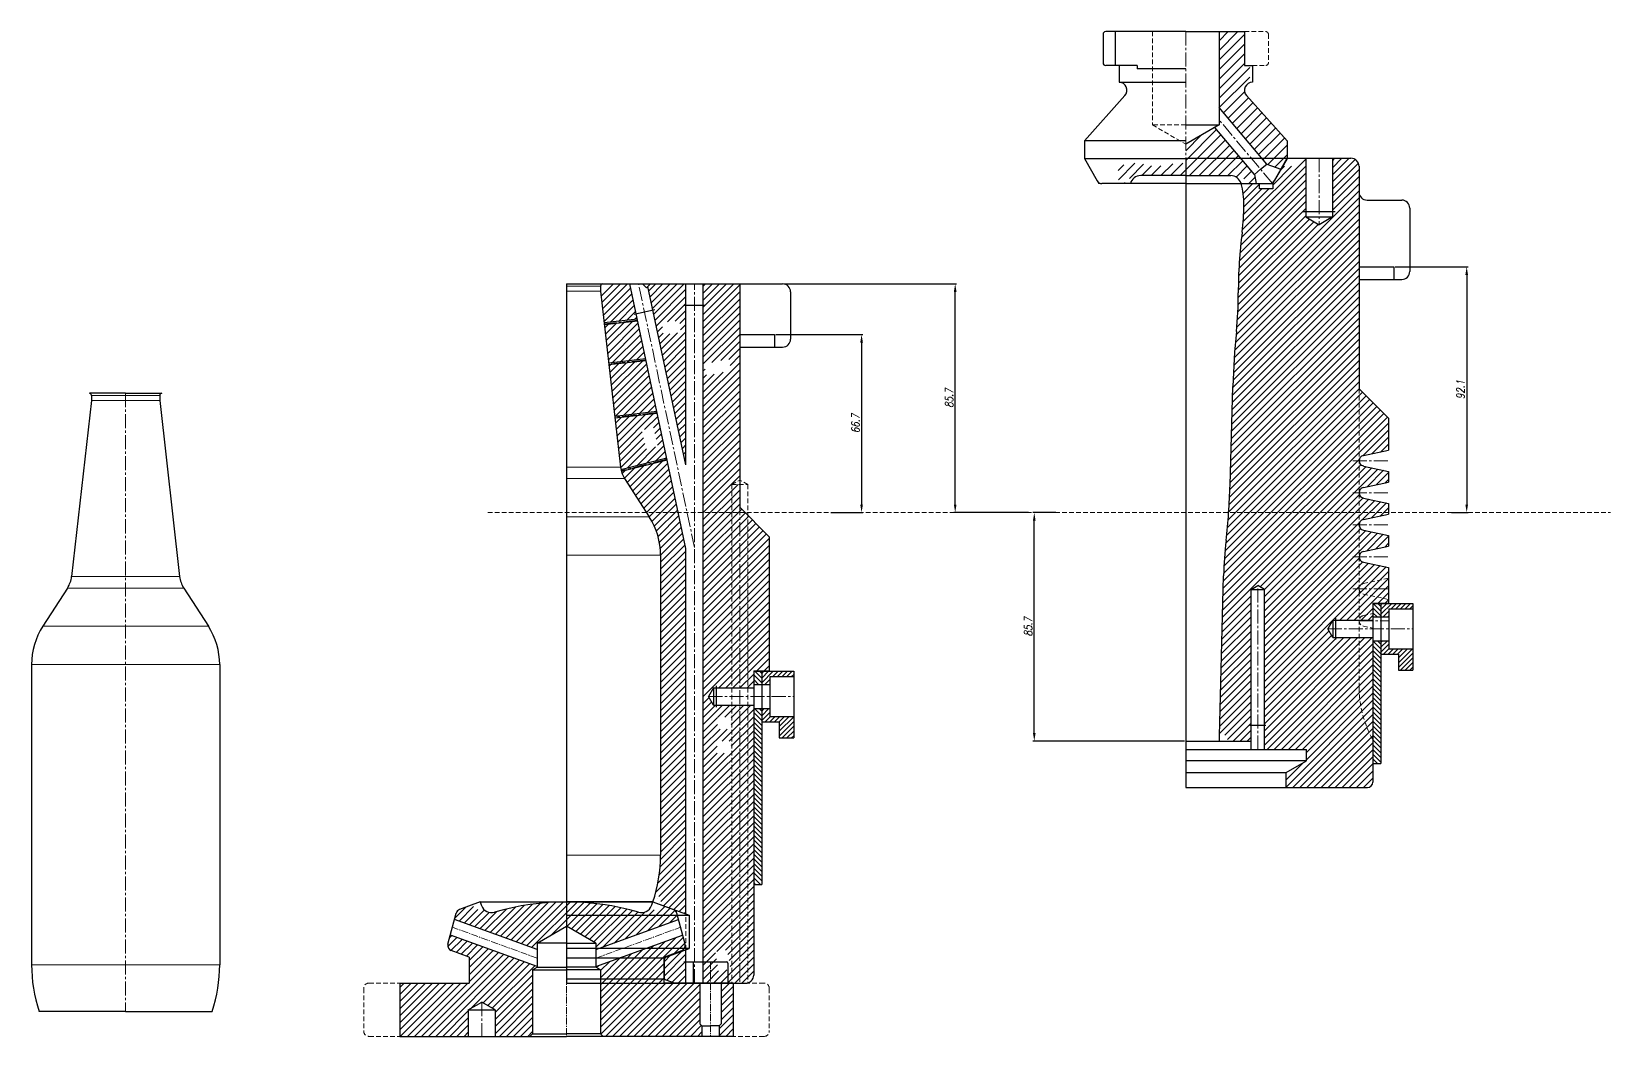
# Model space of a CAD drawing. Extents: x 11 to 1146, y -94 to 506.
# Drawn here: x 554 to 1146, y -3 to 373 of the extents above; entities that cross this region are included whole.
import ezdxf

# ---------------------------------------------------------------- set-up
doc = ezdxf.new("R2010")
doc.units = 0
doc.header["$LTSCALE"] = 7
doc.header["$MEASUREMENT"] = 0
doc.linetypes.add('CENTER2', pattern=[1.125, 0.75, -0.125, 0.125, -0.125])
doc.linetypes.add('HIDDEN', pattern=[0.375, 0.25, -0.125])
doc.layers.get('0').update_dxf_attribs({"linetype": 'CONTINUOUS', "lineweight": 15})
for name, color, linetype, lineweight in [('1', 1, 'CENTER2', 15), ('2', 2, 'HIDDEN', 15), ('3', 3, 'CONTINUOUS', 30), ('8', 252, 'CONTINUOUS', 15)]:
    doc.layers.add(name, color=color, linetype=linetype, lineweight=lineweight)
doc.styles.add('ITALICT', font='ITALICT.shx', dxfattribs={"width": 0.8, "height": 3})
doc.dimstyles.get("Standard").update_dxf_attribs({"dimtxt": 3, "dimasz": 3, "dimexe": 0.5, "dimexo": 0.5, "dimgap": 0.8, "dimtad": 1, "dimdsep": 46, "dimtxsty": 'ITALICT', "dimcen": 0.09, "dimazin": 2, "dimtfac": 1, "dimtmove": 0, "dimatfit": 3, "dimfxl": 1, "dimtolj": 1, "dimtzin": 0, "dimarcsym": 0})

# ---------------------------------------------------------------- blocks, each defined once
blk = doc.blocks.new('A$C01957221')
at = {"layer": '8'}
h = blk.add_hatch(dxfattribs=at)
h.set_pattern_fill('ANSI31', color=1, scale=15)
h.set_pattern_definition([(45, (-233.8075, -377.5503), (-1.325825, 1.325825), [])])
h.paths.add_polyline_path([(0, -9.05), (0, 0, 0.070788), (-27, -3.84, -0.28489), (-31.06, -2.71, -0.442801), (-35.17, -1.03), (-40.06, -2.81, 0.244698), (-41.31, -4.17), (-41.96, -6.59), (-11, -17.86), (-11, -15.4)])
h.paths.add_polyline_path([(41.96, -6.59), (41.31, -4.17, 0.244698), (40.06, -2.81), (35.17, -1.03, -0.442801), (31.06, -2.71, -0.28489), (27, -3.84, 0.070788), (0, 0), (0, -9.05), (11, -15.4), (11, -17.86)])
h.paths.add_polyline_path([(36.5, -20.65), (43.18, -18.22, 0.388879), (44.43, -15.82), (43.52, -12.41), (11, -24.24), (11, -24.39), (12.75, -25.4), (12.75, -49.4), (13.75, -50.4), (50, -50.4), (50, -45.65), (50, -30.4), (36.5, -30.4)])
h.paths.add_polyline_path([(-12.75, -25.4), (-11, -24.39), (-11, -24.24), (-43.52, -12.41), (-44.43, -15.82, 0.388879), (-43.18, -18.22), (-36.5, -20.65), (-36.5, -30.4), (-62.5, -30.4), (-62.5, -50.4), (-36.8, -50.4), (-36.8, -40.4), (-31.8, -37.51), (-26.8, -40.4), (-26.8, -50.4), (-13.75, -50.4), (-12.75, -49.4)])
h.paths.add_polyline_path([(62.5, -30.4), (58, -30.4), (58, -45.65), (58, -50.4), (62.5, -50.4)])
h.paths.add_polyline_path([(58, -45.65), (57.25, -46.4), (57.25, -50.4), (58, -50.4)])
h.paths.add_polyline_path([(50.75, -46.4), (50, -45.65), (50, -50.4), (50.75, -50.4)])
h.paths.add_polyline_path([(29.33, -35.82), (29.33, -29.98), (24.83, -29.98), (24.83, -35.82)], flags=24)
h.paths.add_polyline_path([(21.9, -40.88), (21.9, -34.92), (17.4, -34.92), (17.4, -40.88)], flags=24)
h.paths.add_polyline_path([(-36.68, -34.02), (-28.67, -34.02), (-28.67, -29.52), (-36.68, -29.52)], flags=24)
h.paths.add_polyline_path([(-19.01, -47.98), (-19.01, -42.82), (-23.51, -42.82), (-23.51, -47.98)], flags=24)
at = {"layer": '1', "color": 1, "ltscale": 0.5}
for p, q in [((0, 0), (0, -50.4)), ((-11, -21.05), (-42.74, -9.5)), ((11, -21.05), (42.74, -9.5)), ((54, -22.4), (54, -50.4))]:
    blk.add_line(p, q, dxfattribs=at)
at = {"layer": '1', "color": 1}
blk.add_line((-31.8, -37.51), (-31.8, -50.4), dxfattribs=at)
at = {"layer": '2', "color": 1}
for p, q in [((-41.31, -4.17), (-41.04, -3.16)), ((-40.06, -2.81), (-41.04, -3.16)), ((40.06, -2.81), (41.04, -3.16)), ((41.31, -4.17), (41.04, -3.16)), ((-76, -32.4), (-76, -48.4)), ((-74, -30.4), (-62.5, -30.4)), ((74, -30.4), (62.5, -30.4)), ((76, -32.4), (76, -48.4)), ((-74, -50.4), (-62.5, -50.4)), ((74, -50.4), (62.5, -50.4))]:
    blk.add_line(p, q, dxfattribs=at)
for centre, start, end in [((-74, -32.4), 90, 180), ((74, -32.4), 0, 90), ((-74, -48.4), 180, 270), ((74, -48.4), 270, 0)]:
    blk.add_arc(centre, 2, start, end, dxfattribs=at)
at = {"layer": '3', "color": 1}
for p, q in [((-32.35, 0), (0, 0)), ((32.35, 0), (0, 0)), ((-44.43, -15.82), (-41.31, -4.17)), ((-32.35, 0), (-40.06, -2.81)), ((32.35, 0), (40.06, -2.81)), ((44.43, -15.82), (41.31, -4.17)), ((-11, -17.86), (-41.96, -6.59)), ((-11, -15.4), (0, -9.05)), ((-11, -15.4), (0, -9.05)), ((11, -15.4), (0, -9.05)), ((11, -17.86), (41.96, -6.59)), ((-11, -24.24), (-43.52, -12.41)), ((0, -15.4), (-11, -15.4)), ((-11, -15.4), (-11, -24.39)), ((0, -15.4), (-11, -15.4)), ((0, -15.4), (11, -15.4)), ((11, -24.24), (43.52, -12.41)), ((11, -15.4), (11, -24.39)), ((-36.5, -20.65), (-43.18, -18.22)), ((-36.5, -20.65), (-36.5, -30.4)), ((36.5, -20.65), (43.18, -18.22)), ((36.5, -20.65), (36.5, -30.4)), ((48, -22.4), (60, -22.4)), ((-12.75, -25.4), (-11, -24.39)), ((-12.75, -25.4), (0, -25.4)), ((-11, -24.39), (0, -24.39)), ((11, -24.39), (0, -24.39)), ((12.75, -25.4), (0, -25.4)), ((12.75, -25.4), (11, -24.39)), ((-62.5, -30.4), (-36.5, -30.4)), ((62.5, -30.4), (36.5, -30.4)), ((62.5, -30.4), (62.5, -50.4)), ((-36.8, -40.4), (-31.8, -37.51)), ((-36.8, -40.4), (-26.8, -40.4)), ((-26.8, -40.4), (-31.8, -37.51)), ((50, -45.65), (50.75, -46.4)), ((50.75, -46.4), (54, -46.4)), ((50.75, -46.4), (50.75, -50.4)), ((57.25, -46.4), (54, -46.4)), ((58, -45.65), (57.25, -46.4)), ((57.25, -46.4), (57.25, -50.4)), ((-62.5, -50.4), (0, -50.4)), ((-12.75, -49.4), (-13.75, -50.4)), ((-12.75, -49.4), (0, -49.4)), ((12.75, -49.4), (0, -49.4)), ((62.5, -50.4), (0, -50.4)), ((12.75, -49.4), (13.75, -50.4))]:
    blk.add_line(p, q, dxfattribs=at)
at = {"layer": '3', "color": 1, "ltscale": 0.5}
for p, q in [((47.5, -22.9), (47.5, -30.4)), ((60.5, -22.9), (60.5, -30.4)), ((-12.75, -25.4), (-12.75, -49.4)), ((12.75, -25.4), (12.75, -49.4)), ((-62.5, -30.4), (-62.5, -50.4)), ((50, -30.4), (50, -45.65)), ((58, -30.4), (58, -45.65)), ((-36.8, -40.4), (-36.8, -50.4)), ((-26.8, -40.4), (-26.8, -50.4))]:
    blk.add_line(p, q, dxfattribs=at)
at = {"layer": '3', "color": 1}
for centre, radius, start, end in [((19.79, 17.5), 55, 198.553, 200.06813), ((-19.79, 17.5), 55, 339.93187, 341.447), ((-39.38, -4.69), 2, 110, 165), ((-28.11, 0), 4, 200.06813, 286.19633), ((0, -96.78), 96.78, 73.80367, 106.19633), ((28.11, 0), 4, 253.80367, 339.93187), ((39.38, -4.69), 2, 15, 70), ((-42.5, -16.34), 2, 165, 250), ((42.5, -16.34), 2, 290, 15), ((48, -22.9), 0.5, 90, 180)]:
    blk.add_arc(centre, radius, start, end, dxfattribs=at)
at = {"layer": '3', "color": 1, "ltscale": 0.5}
blk.add_arc((60, -22.9), 0.5, 0, 90, dxfattribs=at)
blk = doc.blocks.new('A$C0F7778BD')
at = {"layer": '8'}
h = blk.add_hatch(dxfattribs=at)
h.set_pattern_fill('ANSI31', scale=15)
h.set_pattern_definition([(45, (-79.7259, -47.7683), (-1.325825, 1.325825), [])])
edge = h.paths.add_edge_path()
edge.add_line((22.91, 231.7), (16.08, 231.7))
edge.add_arc((13.08, 231.47), 3, -94.30036, 4.47964, ccw=False)
edge.add_line((12.86, 228.47), (14.15, 217.05))
edge.add_line((14.15, 217.05), (26.5, 218.44))
edge.add_line((26.5, 218.44), (26.04, 220.57))
edge.add_line((26.04, 220.57), (25.31, 220.42))
edge.add_line((25.31, 220.42), (22.91, 231.7))
h.paths.add_polyline_path([(23.68, 231.7), (22.91, 231.7), (25.31, 220.42), (26.04, 220.57)], flags=17)
h.paths.add_polyline_path([(31.16, 231.36), (30.53, 230.73), (32.4, 221.93), (33.13, 222.08)])
h.paths.add_polyline_path([(44.75, 231.7), (44, 231.7), (44, 223.7), (44.75, 223.7)], flags=17)
h.paths.add_polyline_path([(52, 231.7), (51.25, 231.7), (51.25, 223.7), (52, 223.7)], flags=17)
h.paths.add_polyline_path([(44.75, 223.7), (44, 223.7), (44, 231.7), (31.5, 231.7), (31.16, 231.36), (33.13, 222.08), (32.4, 221.93), (44.75, 163.82)])
h.paths.add_polyline_path([(26.64, 217.75), (14.23, 216.35), (15.84, 202.05), (29.65, 203.61)])
h.paths.add_polyline_path([(29.8, 202.92), (15.92, 201.35), (18.1, 182.05), (33.85, 183.83)])
edge = h.paths.add_edge_path()
edge.add_line((34, 183.14), (18.18, 181.35))
edge.add_line((18.18, 181.35), (20.25, 163))
edge.add_arc((30.19, 164.12), 10, 186.44022, 192.00868)
edge.add_line((20.41, 162.04), (37.57, 166.33))
edge.add_line((37.57, 166.33), (34, 183.14))
h.paths.add_polyline_path([(64.95, 231.7), (52, 231.7), (52, 223.7), (51.25, 223.7), (51.25, -22.45), (52, -22.45), (52, -30.45), (62, -30.45), (62, 73), (56.15, 73), (56.15, 73.75), (55.15, 73.75), (53.27, 77), (55.15, 80.25), (56.15, 80.25), (56.15, 81), (62, 81), (62, 156.45), (64.95, 158.15)])
edge = h.paths.add_edge_path()
edge.add_line((37.72, 165.64), (20.58, 161.36))
edge.add_arc((30.19, 164.12), 10, 196.0202, 212.78952)
edge.add_line((21.78, 158.71), (31.03, 144.35))
edge.add_arc((8.75, 130), 26.5, 0, 32.78952, ccw=False)
edge.add_line((35.25, 130), (35.25, 17.5))
edge.add_arc((-19.9, 17.5), 55.15, -15.38271, 0, ccw=False)
edge.add_arc((32.4, 0), 3, -20.00002, 73.05882, ccw=False)
edge.add_line((35.22, -1.03), (41.13, -3.18))
edge.add_line((41.13, -3.18), (44.75, -4.5))
edge.add_line((44.75, -4.5), (44.75, 132.56))
edge.add_line((44.75, 132.56), (37.72, 165.64))
h.paths.add_polyline_path([(62, 73.75), (56.15, 73.75), (56.15, 73), (62, 73)], flags=17)
h.paths.add_polyline_path([(62, 81), (56.15, 81), (56.15, 80.25), (62, 80.25)], flags=17)
h.paths.add_polyline_path([(65, 81), (62, 81), (62, 80.25), (65, 80.25)])
h.paths.add_polyline_path([(68, 81), (65, 81), (65, 80.25), (68, 80.25)])
h.paths.add_polyline_path([(70.15, 81), (68, 81), (68, 80.25), (70.15, 80.25)])
h.paths.add_polyline_path([(70.15, 73.75), (68, 73.75), (68, 73), (70.15, 73)])
h.paths.add_polyline_path([(68, 73.75), (65, 73.75), (65, 73), (68, 73)])
h.paths.add_polyline_path([(65, 73.75), (62, 73.75), (62, 73), (65, 73)])
h.paths.add_polyline_path([(65, 147.95), (64.95, 148), (64.95, 156.45), (62, 156.45), (62, 81), (65, 81)])
h.paths.add_polyline_path([(68, 144.95), (65, 147.95), (65, 81), (68, 81)])
h.paths.add_polyline_path([(76, 136.95), (68, 144.95), (68, 81), (70.15, 81), (70.15, 86.6), (76, 86.6)])
h.paths.add_polyline_path([(65, 73), (62, 73), (62, -30.45), (65, -30.45)])
edge = h.paths.add_edge_path()
edge.add_line((68, 73), (65, 73))
edge.add_line((65, 73), (65, -30.45))
edge.add_line((65, -30.45), (67.15, -30.45))
edge.add_arc((67.15, -27.45), 3, 270, 286.45925)
edge.add_line((68, -30.33), (68, 73))
edge = h.paths.add_edge_path()
edge.add_line((70.15, 73), (68, 73))
edge.add_line((68, 73), (68, -30.33))
edge.add_arc((67.15, -27.45), 3, 286.45925, 360)
edge.add_line((70.15, -27.45), (70.15, 73))
h.paths.add_polyline_path([(52, -22.45), (51.25, -22.45), (51.25, -30.45), (52, -30.45)], flags=17)
h.paths.add_polyline_path([(44.75, -22.45), (44, -22.45), (44, -30.45), (44.75, -30.45)])
edge = h.paths.add_edge_path()
edge.add_line((44, -22.45), (44.75, -22.45))
edge.add_line((44.75, -22.45), (44.75, -17.91))
edge.add_line((44.75, -17.91), (37.54, -20.53))
edge.add_arc((38.05, -21.94), 1.5, 110, 180)
edge.add_line((36.55, -21.94), (36.55, -28.25))
edge.add_arc((37.55, -28.25), 1, 180, 250)
edge.add_line((37.21, -29.19), (40.67, -30.45))
edge.add_line((40.67, -30.45), (44, -30.45))
edge.add_line((44, -30.45), (44, -22.45))
h.paths.add_polyline_path([(55.76, -18.71), (57.04, -25.93), (61.47, -25.15), (60.2, -17.93)], flags=16)
h.paths.add_polyline_path([(56.48, 55.81), (61.75, 55.81), (61.75, 60.31), (56.48, 60.31)], flags=16)
h.paths.add_polyline_path([(56.57, 64.81), (61.73, 64.81), (61.73, 69.31), (56.57, 69.31)], flags=16)
h.paths.add_polyline_path([(28.26, 176.87), (29.76, 169.82), (34.17, 170.75), (32.67, 177.81)], flags=16)
h.paths.add_polyline_path([(52.52, 197.28), (61.71, 199.23), (60.77, 203.64), (51.59, 201.68)], flags=16)
h.paths.add_polyline_path([(36.27, 212.75), (42.87, 213.44), (42.4, 217.92), (35.8, 217.22)], flags=16)
h = blk.add_hatch(dxfattribs=at)
h.set_pattern_fill('ANSI31', scale=10, angle=90, style=0)
h.set_pattern_definition([(135, (-127.1053, -135.8647), (-0.8838835, -0.8838835), [])])
h.paths.add_polyline_path([(73.15, 6.6), (73.15, 16), (70.15, 16), (70.15, 6.6)])
h.paths.add_polyline_path([(70.15, 16), (73.15, 16), (73.15, 40), (70.15, 40)])
h.paths.add_polyline_path([(70.15, 40), (73.15, 40), (73.15, 52), (70.15, 52)])
h.paths.add_polyline_path([(73.15, 72.5), (70.15, 72.5), (70.15, 52), (73.15, 52)])
h.paths.add_polyline_path([(73.15, 86.5), (70.15, 86.5), (70.15, 81.5), (73.15, 81.5)])
h = blk.add_hatch(dxfattribs=at)
h.set_pattern_fill('ANSI31', scale=10, style=0)
h.set_pattern_definition([(45, (-127.1053, -135.8647), (-0.8838835, 0.8838835), [])])
h.paths.add_polyline_path([(76.15, 84.5), (85.15, 84.5), (85.15, 86.5), (73.15, 86.5), (73.15, 81.5), (76.15, 81.5)])
h.paths.add_polyline_path([(76.15, 69.5), (76.15, 72.5), (73.15, 72.5), (73.15, 67.5), (79.75, 67.5), (79.75, 61.5), (85.15, 61.5), (85.15, 69.5)])
at = {"layer": '1', "color": 7}
for p, q in [((48, 132.9), (27, 231.7)), ((48, -30.45), (48, 231.7)), ((26.57, 218.1), (14.19, 216.7)), ((29.72, 203.26), (15.88, 201.7)), ((33.93, 183.48), (18.14, 181.7)), ((37.65, 165.98), (20.48, 161.7)), ((65, 158.18), (65, -30.45)), ((53.27, 77), (85.15, 77))]:
    blk.add_line(p, q, dxfattribs=at)
at = {"layer": '2', "color": 7}
for p, q in [((62, 156.45), (65, 158.18)), ((62, 156.45), (68, 156.45)), ((62, 156.45), (62, -30.45)), ((68, 156.45), (65, 158.18)), ((68, 156.45), (68, -30.33)), ((44.75, -17.91), (44.75, -5.05)), ((36.55, -20.89), (37.54, -20.53)), ((36.55, -20.89), (36.55, -21.94)), ((36.55, -28.25), (36.55, -28.95)), ((36.55, -28.95), (37.21, -29.19))]:
    blk.add_line(p, q, dxfattribs=at)
at = {"layer": '3', "color": 7}
for p, q in [((0, 231.7), (0, -30.45)), ((0, 231.7), (81, 231.7)), ((12.8, 230.9), (12.8, 229)), ((44.75, 132.56), (23.68, 231.7)), ((30, 230.2), (28.5, 231.7)), ((30, 230.2), (31.5, 231.7)), ((44.75, 163.82), (44.75, 231.7)), ((51.25, -30.45), (51.25, 231.7)), ((64.95, 231.7), (64.95, 148)), ((12.8, 229), (20.25, 163)), ((44.75, 163.82), (30.53, 230.73)), ((84, 228.7), (84, 211)), ((25.31, 220.42), (33.13, 222.08)), ((44, 223.7), (52, 223.7)), ((26.5, 218.44), (14.15, 217.05)), ((26.64, 217.75), (14.23, 216.35)), ((64.95, 212.7), (77.95, 212.7)), ((64.95, 208), (81, 208)), ((77.95, 212.7), (77.95, 208)), ((29.65, 203.61), (15.84, 202.05)), ((29.8, 202.92), (15.92, 201.35)), ((33.85, 183.83), (18.1, 182.05)), ((34, 183.14), (18.18, 181.35)), ((37.57, 166.33), (20.41, 162.04)), ((37.72, 165.64), (20.58, 161.36)), ((21.78, 158.71), (31.03, 144.35)), ((64.95, 148), (76, 136.95)), ((76, 136.95), (76, 86.6)), ((44.75, -4.5), (44.75, 132.56)), ((35.25, 130), (35.25, 17.5)), ((70.15, 86.6), (76, 86.6)), ((70.15, 86.6), (70.15, -27.45)), ((70.15, 86.5), (85.15, 86.5)), ((73.15, 86.5), (73.15, 6.6)), ((76.15, 84.5), (85.15, 84.5)), ((76.15, 84.5), (76.15, 69.5)), ((85.15, 86.5), (85.15, 61.5)), ((55.15, 80.25), (53.27, 77)), ((55.15, 73.75), (53.27, 77)), ((55.15, 80.25), (55.15, 73.75)), ((55.15, 80.25), (70.15, 80.25)), ((56.15, 81), (56.15, 73)), ((70.15, 81.5), (76.15, 81.5)), ((55.15, 73.75), (70.15, 73.75)), ((70.15, 72.5), (76.15, 72.5)), ((73.15, 67.5), (79.75, 67.5)), ((76.15, 69.5), (85.15, 69.5)), ((79.75, 67.5), (79.75, 61.5)), ((79.75, 61.5), (85.15, 61.5)), ((70.15, 6.6), (73.15, 6.6)), ((0, 0), (32.4, 0)), ((32.4, 0), (46, -4.95)), ((0, -4.95), (46, -4.95)), ((46, -4.95), (46, -17.45)), ((46, -17.45), (0, -17.45)), ((37.54, -20.53), (46, -17.45)), ((0, -20.89), (36.55, -20.89)), ((36.55, -21.94), (36.55, -28.25)), ((44, -22.45), (52, -22.45)), ((44.75, -30.45), (44.75, -17.91)), ((36.55, -28.95), (0, -28.95)), ((37.21, -29.19), (40.67, -30.45)), ((0, -30.45), (67.15, -30.45))]:
    blk.add_line(p, q, dxfattribs=at)
for centre, radius, start, end in [((13.6, 230.9), 0.8, 90, 180), ((81, 228.7), 3, 0, 90), ((81, 211), 3, 270, 0), ((30.19, 164.12), 10, 186.44022, 212.78952), ((8.75, 130), 26.5, 0, 32.78952), ((-19.9, 17.5), 55.15, 341.50036, 0), ((38.05, -21.94), 1.5, 110, 180), ((37.55, -28.25), 1, 180, 250), ((67.15, -27.45), 3, 270, 0)]:
    blk.add_arc(centre, radius, start, end, dxfattribs=at)
at = {"layer": '8', "color": 7}
for p, q in [((0, 230.9), (12.8, 230.9)), ((0, 229), (12.8, 229)), ((0, 163), (20.25, 163)), ((0, 158.71), (21.78, 158.71)), ((0, 144.35), (31.03, 144.35)), ((0, 130), (35.25, 130)), ((0, 17.5), (35.25, 17.5))]:
    blk.add_line(p, q, dxfattribs=at)
blk = doc.blocks.new('*D111')
at = {"color": 0, "linetype": 'ByBlock', "lineweight": -2, "transparency": 16777216}
for p, q in [((832.79, 259.87), (865.44, 259.87)), ((864.94, 256.87), (864.94, 196.17)), ((853.43, 193.17), (865.44, 193.17))]:
    blk.add_line(p, q, dxfattribs=at)
at = {"color": 0, "transparency": 16777216}
for points in [[(864.44, 256.87), (865.44, 256.87), (864.94, 259.87)], [(864.44, 196.17), (865.44, 196.17), (864.94, 193.17)]]:
    blk.add_solid(points, dxfattribs=at)
at = {"color": 0, "transparency": 16777216, "insert": (862.64, 226.52), "char_height": 3, "attachment_point": 5, "rotation": 90, "style": 'ITALICT'}
blk.add_mtext('\\A1;66.7', dxfattribs=at)
blk = doc.blocks.new('*D112')
at = {"color": 0, "linetype": 'ByBlock', "lineweight": -2, "transparency": 16777216}
for p, q in [((835.84, 278.87), (900.53, 278.87)), ((900.03, 196.17), (900.03, 275.87)), ((927.47, 193.17), (899.53, 193.17))]:
    blk.add_line(p, q, dxfattribs=at)
at = {"color": 0, "transparency": 16777216}
for points in [[(899.53, 275.87), (900.53, 275.87), (900.03, 278.87)], [(899.53, 196.17), (900.53, 196.17), (900.03, 193.17)]]:
    blk.add_solid(points, dxfattribs=at)
at = {"color": 0, "transparency": 16777216, "insert": (897.73, 236.02), "char_height": 3, "attachment_point": 5, "rotation": 90, "style": 'ITALICT'}
blk.add_mtext('\\A1;85.7', dxfattribs=at)
blk = doc.blocks.new('A$C62D175B5')
at = {"layer": '8'}
h = blk.add_hatch(dxfattribs=at)
h.set_pattern_fill('ANSI31', scale=15)
h.set_pattern_definition([(45, (-527.634, -135.621), (-1.325825, 1.325825), [])])
h.paths.add_polyline_path([(76, 101.14), (66.58, 103.14, -0.809784), (66.58, 107.06), (76, 109.06), (76, 121.05), (64.95, 132.1), (64.95, 215.5, 0.414214), (61.95, 218.5), (56, 218.5), (56, 198.5), (55, 198.5), (55, 196.5), (50, 193.61), (45, 196.5), (45, 198.5), (44, 198.5), (44, 218.5), (43.08, 218.5, -0.414214), (40.08, 215.5), (36.35, 215.5), (32.6, 209), (32.6, 207), (27.6, 207), (27.6, 209), (23.8, 209, -0.356061), (21.4, 206.06, -0.039112), (21.8, 201, -0.031786), (21.15, 190.86, 0.031786), (19.7, 168, -0.024189), (19, 153.51, 0.016756), (17.7, 133), (16.6, 96, -0.020836), (15.11, 75.17, 0.022018), (14.2, 62), (12.72, 3, -0.411775), (15.7, 0), (24, 0), (24, 6), (24.5, 56.9), (27, 58.34), (29.5, 56.9), (29.5, 6), (30, 6), (30, -3.1), (45.25, -3.1), (45.25, -7.41), (37.65, -11.8), (37.65, -17.4), (68.15, -17.4, 0.414214), (70.15, -15.4), (70.15, 38.1), (56.15, 38.1), (56.15, 38.85), (55.15, 38.85), (53.27, 42.1), (55.15, 45.35), (56.15, 45.35), (56.15, 46.1), (70.15, 46.1), (70.15, 46.6), (70.15, 51.7), (76, 51.7), (76, 65.14), (66.58, 67.14, -0.809784), (66.58, 71.06), (76, 73.06), (76, 77.14), (66.58, 79.14, -0.809784), (66.58, 83.06), (76, 85.06), (76, 89.14), (66.58, 91.14, -0.809784), (66.58, 95.06), (76, 97.06)])
h.paths.add_polyline_path([(24.5, 6), (24, 6), (24, 0), (24.5, 0)], flags=17)
h.paths.add_polyline_path([(30, 6), (29.5, 6), (29.5, -3.1), (30, -3.1)], flags=17)
h.paths.add_polyline_path([(24.5, 56.9), (24, 6), (24.5, 6)], flags=17)
h.paths.add_polyline_path([(70.15, 38.85), (56.15, 38.85), (56.15, 38.1), (70.15, 38.1)], flags=17)
h.paths.add_polyline_path([(70.15, 46.1), (56.15, 46.1), (56.15, 45.35), (70.15, 45.35)], flags=17)
h.paths.add_polyline_path([(56, 218.5), (55, 218.5), (55, 198.5), (56, 198.5)], flags=17)
h.paths.add_polyline_path([(45, 218.5), (44, 218.5), (44, 198.5), (45, 198.5)], flags=17)
h.paths.add_polyline_path([(57.82, 136.29), (57.82, 141.91), (53.32, 141.91), (53.32, 136.29)], flags=24)
h.paths.add_polyline_path([(35.71, 87.14), (46.12, 87.14), (46.12, 91.64), (35.71, 91.64)], flags=24)
h.paths.add_polyline_path([(55.56, 72.44), (60.57, 76.26), (57.84, 79.84), (52.83, 76.02)], flags=24)
h.paths.add_polyline_path([(35.55, 63.96), (41.28, 63.96), (41.28, 68.46), (35.55, 68.46)], flags=24)
h.paths.add_polyline_path([(48.87, 38.72), (48.87, 45.48), (44.37, 45.48), (44.37, 38.72)], flags=24)
h.paths.add_polyline_path([(58.96, 29.91), (64.12, 29.91), (64.12, 34.41), (58.96, 34.41)], flags=24)
h.paths.add_polyline_path([(60.01, 22.86), (65.29, 22.86), (65.29, 27.36), (60.01, 27.36)], flags=24)
h.paths.add_polyline_path([(36.99, 24.09), (36.99, 29.71), (32.49, 29.71), (32.49, 24.09)], flags=24)
h.paths.add_polyline_path([(54.25, -6.62), (56.12, -13.59), (60.46, -12.42), (58.6, -5.45)], flags=24)
h.paths.add_polyline_path([(68.09, 61.59), (72.91, 61.59), (72.91, 66.09), (68.09, 66.09)], flags=24)
h = blk.add_hatch(dxfattribs=at)
h.set_pattern_fill('ANSI31', scale=10, angle=90, style=0)
h.set_pattern_definition([(135, (-127.1053, -172.1286), (-0.8838835, -0.8838835), [])])
h.paths.add_polyline_path([(73.15, 5.1), (70.15, 5.1), (70.15, -8.4), (73.15, -8.4)])
h.paths.add_polyline_path([(73.15, 17.1), (70.15, 17.1), (70.15, 5.1), (73.15, 5.1)])
h.paths.add_polyline_path([(73.15, 37.6), (70.15, 37.6), (70.15, 17.1), (73.15, 17.1)])
h.paths.add_polyline_path([(73.15, 51.6), (70.15, 51.6), (70.15, 46.6), (73.15, 46.6)])
h = blk.add_hatch(dxfattribs=at)
h.set_pattern_fill('ANSI31', scale=10, style=0)
h.set_pattern_definition([(45, (-127.1053, -170.7647), (-0.8838835, 0.8838835), [])])
h.paths.add_polyline_path([(76.15, 49.6), (85.15, 49.6), (85.15, 51.6), (73.15, 51.6), (73.15, 46.6), (76.15, 46.6)])
h.paths.add_polyline_path([(76.15, 34.6), (76.15, 37.6), (73.15, 37.6), (73.15, 32.6), (79.75, 32.6), (79.75, 26.6), (85.15, 26.6), (85.15, 34.6)])
at = {"layer": '1', "color": 7}
for p, q in [((50, 218.5), (50, 193.61)), ((62.62, 105.1), (76, 105.1)), ((62.62, 93.1), (76, 93.1)), ((62.62, 81.1), (76, 81.1)), ((62.62, 69.1), (76, 69.1)), ((27, -3.1), (27, 58.34)), ((62.62, 57.1), (76, 57.1)), ((53.27, 42.1), (85.15, 42.1)), ((65, 45.1), (76, 45.1))]:
    blk.add_line(p, q, dxfattribs=at)
at = {"layer": '2', "color": 7}
for p, q in [((65, 132.05), (65, 20.15)), ((66.58, 59.06), (76, 61.06)), ((66.58, 55.14), (76, 53.14)), ((66.58, 47.06), (70.15, 47.81)), ((66.58, 43.14), (70.15, 42.39))]:
    blk.add_line(p, q, dxfattribs=at)
for centre, radius, start, end in [((67, 57.1), 2, 102, 258), ((67, 45.1), 2, 102, 258), ((105, 20.15), 40, 180, 209.39578)]:
    blk.add_arc(centre, radius, start, end, dxfattribs=at)
at = {"layer": '3', "color": 7}
for p, q in [((0, 218.5), (0, -17.4)), ((0, 218.5), (61.95, 218.5)), ((32.6, 209), (38.08, 218.5)), ((45, 218.5), (45, 196.5)), ((55, 218.5), (55, 196.5)), ((64.95, 215.5), (64.95, 132.1)), ((0, 209), (32.6, 209)), ((27.6, 207), (27.6, 209)), ((32.6, 209), (32.6, 207)), ((32.6, 207), (27.6, 207)), ((67.95, 202.8), (81, 202.8)), ((44, 198.5), (56, 198.5)), ((45, 196.5), (55, 196.5)), ((45, 196.5), (50, 193.61)), ((55, 196.5), (50, 193.61)), ((84, 199.8), (84, 176.1)), ((64.95, 177.8), (77.95, 177.8)), ((77.95, 177.8), (77.95, 173.1)), ((64.95, 173.1), (81, 173.1)), ((16.6, 96), (17.7, 133)), ((64.95, 132.1), (76, 121.05)), ((76, 121.05), (76, 109.06)), ((66.58, 107.06), (76, 109.06)), ((66.58, 103.14), (76, 101.14)), ((76, 101.14), (76, 97.06)), ((66.58, 95.06), (76, 97.06)), ((66.58, 91.14), (76, 89.14)), ((76, 89.14), (76, 85.06)), ((66.58, 83.06), (76, 85.06)), ((66.58, 79.14), (76, 77.14)), ((76, 77.14), (76, 73.06)), ((66.58, 71.06), (76, 73.06)), ((66.58, 67.14), (76, 65.14)), ((76, 65.14), (76, 51.7)), ((12.7, 2), (14.2, 62)), ((24.5, 56.9), (27, 58.34)), ((24.5, -3.1), (24.5, 56.9)), ((24.5, 56.9), (29.5, 56.9)), ((29.5, 56.9), (27, 58.34)), ((29.5, -3.1), (29.5, 56.9)), ((70.15, 51.7), (76, 51.7)), ((70.15, 51.7), (70.15, -15.4)), ((70.15, 51.6), (85.15, 51.6)), ((73.15, 51.6), (73.15, -8.4)), ((76.15, 49.6), (85.15, 49.6)), ((76.15, 49.6), (76.15, 34.6)), ((85.15, 51.6), (85.15, 26.6)), ((55.15, 45.35), (53.27, 42.1)), ((55.15, 38.85), (53.27, 42.1)), ((55.15, 45.35), (55.15, 38.85)), ((55.15, 45.35), (70.15, 45.35)), ((56.15, 46.1), (56.15, 38.1)), ((70.15, 46.6), (76.15, 46.6)), ((55.15, 38.85), (70.15, 38.85)), ((70.15, 37.6), (76.15, 37.6)), ((73.15, 32.6), (79.75, 32.6)), ((76.15, 34.6), (85.15, 34.6)), ((79.75, 32.6), (79.75, 26.6)), ((79.75, 26.6), (85.15, 26.6)), ((24, 6), (30, 6)), ((0, 0), (24.5, 0)), ((12.7, 0), (12.7, 2)), ((24.5, -3.1), (24.5, 0)), ((0, -3.1), (45.25, -3.1)), ((45.25, -7.41), (45.25, -3.1)), ((45.25, -7.41), (0, -7.41)), ((0, -11.8), (37.65, -11.8)), ((37.65, -11.8), (45.25, -7.41)), ((37.65, -17.4), (37.65, -11.8)), ((70.15, -8.4), (73.15, -8.4)), ((0, -17.4), (68.15, -17.4))]:
    blk.add_line(p, q, dxfattribs=at)
for centre, radius, start, end in [((61.95, 215.5), 3, 0, 90), ((-10.7, 201), 32.5, 0, 14.25003), ((67.95, 205.8), 3, 180, 270), ((81, 199.8), 3, 0, 90), ((-58.2, 201), 80, 352.71763, 0), ((200.04, 168), 180.34, 172.71763, 180), ((81, 176.1), 3, 270, 0), ((-130.3, 168), 150, 354.45736, 0), ((324.31, 123.88), 306.75, 174.45736, 178.29711), ((67, 105.1), 2, 102, 258), ((-233.93, 103.45), 250.64, 353.52256, 358.29711), ((67, 93.1), 2, 102, 258), ((67, 81.1), 2, 102, 258), ((164.15, 58.25), 150, 173.52256, 178.5679), ((67, 69.1), 2, 102, 258), ((68.15, -15.4), 2, 270, 0)]:
    blk.add_arc(centre, radius, start, end, dxfattribs=at)
blk = doc.blocks.new('*D114')
at = {"color": 0, "linetype": 'ByBlock', "lineweight": -2, "transparency": 16777216}
for p, q in [((1064.88, 285.27), (1092.24, 285.27)), ((1091.74, 282.27), (1091.74, 196.17)), ((1086.07, 193.17), (1092.24, 193.17))]:
    blk.add_line(p, q, dxfattribs=at)
at = {"color": 0, "transparency": 16777216}
for points in [[(1091.24, 282.27), (1092.24, 282.27), (1091.74, 285.27)], [(1091.24, 196.17), (1092.24, 196.17), (1091.74, 193.17)]]:
    blk.add_solid(points, dxfattribs=at)
at = {"color": 0, "transparency": 16777216, "insert": (1089.44, 239.22), "char_height": 3, "attachment_point": 5, "rotation": 90, "style": 'ITALICT'}
blk.add_mtext('\\A1;92.1', dxfattribs=at)
blk = doc.blocks.new('*D115')
at = {"color": 0, "linetype": 'ByBlock', "lineweight": -2, "transparency": 16777216}
for p, q in [((937.81, 193.17), (929.17, 193.17)), ((929.67, 110.47), (929.67, 190.17)), ((985.93, 107.47), (929.17, 107.47))]:
    blk.add_line(p, q, dxfattribs=at)
at = {"color": 0, "transparency": 16777216}
for points in [[(929.17, 190.17), (930.17, 190.17), (929.67, 193.17)], [(929.17, 110.47), (930.17, 110.47), (929.67, 107.47)]]:
    blk.add_solid(points, dxfattribs=at)
at = {"color": 0, "transparency": 16777216, "insert": (927.37, 150.32), "char_height": 3, "attachment_point": 5, "rotation": 90, "style": 'ITALICT'}
blk.add_mtext('\\A1;85.7', dxfattribs=at)
blk = doc.blocks.new('A$C726802FB')
at = {"layer": '8'}
h = blk.add_hatch(dxfattribs=at)
h.set_pattern_fill('ANSI31', color=2, scale=0.8)
h.set_pattern_definition([(45, (-180.3924, -295.6312), (-1.796051, 1.796051), [])])
h.paths.add_polyline_path([(22.77, 33, -0.533932), (24, 37.83), (24, 44.3), (22, 44.3), (22, 57), (12.5, 57), (12.5, 28.56), (30.35, 7.29), (35.65, 5.36), (38, 9.44), (38, 16)])
h.paths.add_polyline_path([(10.93, 21.1), (0, 14.78), (0, 3), (16.88, 3, -0.206032), (19.78, 1.75, -0.571287), (22.75, 0), (26.36, 0), (25.75, 3.43)])
edge = h.paths.add_edge_path()
edge.add_spline(control_points=[(0, 7.79), (-1.7, 7.43), (-4.91, 7.84), (-11.81, 5.29), (-18.46, 8.82), (-26.11, 6.23), (-25.06, 2.37), (-25.3, 0.51), (-25.41, 0)], knot_values=[2.115937, 2.115937, 2.115937, 2.115937, 5.334421, 11.855546, 22.754047, 27.225737, 31.226306, 32.790647, 32.790647, 32.790647, 32.790647], degree=3, periodic=0)
edge.add_line((-25.41, 0), (-22.75, 0))
edge.add_arc((-20.75, 0), 2, 61.04498, 180, ccw=False)
edge.add_arc((-16.88, -1), 4, 90, 136.56746, ccw=False)
edge.add_line((-16.88, 3), (0, 3))
edge.add_line((0, 3), (0, 7.79))
at = {"layer": '1', "color": 2}
for p, q in [((0, 57), (0, 0)), ((32.55, 0), (12.5, 23.89))]:
    blk.add_line(p, q, dxfattribs=at)
at = {"layer": '2', "color": 2}
for p, q in [((-12.5, 57), (-12.5, 22)), ((22, 57), (30, 57)), ((31, 56), (31, 45.3)), ((25, 44.3), (30, 44.3)), ((0, 22), (-12.5, 22)), ((-12.5, 22), (0, 14.78)), ((-33.13, 1), (-32.55, 0)), ((-31.4, 0), (-32.55, 0)), ((31.4, 0), (32.55, 0)), ((33.13, 1), (32.55, 0))]:
    blk.add_line(p, q, dxfattribs=at)
for centre, start, end in [((30, 56), 0, 90), ((30, 45.3), 270, 0)]:
    blk.add_arc(centre, 1, start, end, dxfattribs=at)
at = {"layer": '3', "color": 2}
for p, q in [((-31, 56), (-31, 45.3)), ((0, 57), (-30, 57)), ((-26.35, 44.3), (-26.35, 57)), ((0, 57), (22, 57)), ((12.5, 57), (12.5, 22)), ((22, 57), (22, 44.3)), ((-18.16, 44.3), (-30, 44.3)), ((-25, 44.3), (-25, 38)), ((-18.16, 44.3), (-18.16, 43)), ((0, 43), (-18.16, 43)), ((22, 44.3), (25, 44.3)), ((25, 44.3), (25, 38)), ((-25, 38), (-14, 38)), ((-25, 38), (0, 38)), ((-38, 16), (-22.77, 33)), ((38, 16), (22.77, 33)), ((30.35, 7.29), (12.5, 28.56)), ((0, 22), (12.5, 22)), ((12.5, 22), (0, 14.78)), ((25.75, 3.43), (10.93, 21.1)), ((-38, 16), (-38, 9.44)), ((-2.11, 16), (-38, 16)), ((0, 16), (-38, 16)), ((38, 16), (38, 9.44)), ((-38, 9.44), (-33.13, 1)), ((-38, 9.44), (0, 9.44)), ((28.05, 5.36), (30.35, 7.29)), ((30.35, 7.29), (35.65, 5.36)), ((38, 9.44), (33.13, 1)), ((0, 0), (-31.4, 0)), ((0, 3), (-16.88, 3)), ((0, 3), (16.88, 3)), ((0, 0), (31.4, 0)), ((28.05, 5.36), (25.75, 3.43)), ((25.75, 3.43), (26.36, 0))]:
    blk.add_line(p, q, dxfattribs=at)
for centre, radius, start, end in [((-30, 56), 1, 90, 180), ((-30, 45.3), 1, 180, 270), ((-25, 35), 3, 318.13205, 90), ((25, 35), 3, 90, 221.86795), ((-31.4, 2), 2, 210, 270), ((-16.88, -1), 4, 90, 165.52249), ((16.88, -1), 4, 14.47751, 90), ((31.4, 2), 2, 270, 330)]:
    blk.add_arc(centre, radius, start, end, dxfattribs=at)

msp = doc.modelspace()

# ---------------------------------------------------------------- linework, layer by layer
at = {"layer": '1'}
msp.add_line((589.0917, 237.8695), (589.0917, 6.1695), dxfattribs=at)
at = {"layer": '2'}
msp.add_line((724.8113, 193.171), (1145.6175, 193.171), dxfattribs=at)
at = {"layer": '3'}
for p, q in [((589.0917, 237.8695), (575.4917, 237.8695)), ((576.2917, 237.0695), (576.2917, 235.1695)), ((589.0917, 237.8695), (602.6917, 237.8695)), ((601.8917, 237.0695), (601.8917, 235.1695)), ((576.2917, 235.1695), (568.8417, 169.1695)), ((601.8917, 235.1695), (609.3417, 169.1695)), ((567.3115, 164.8756), (558.0641, 150.5207)), ((610.8719, 164.8756), (620.1193, 150.5207)), ((553.8417, 136.1695), (553.8417, 23.6695)), ((624.3417, 136.1695), (624.3417, 23.6695)), ((589.0917, 6.1695), (556.6917, 6.1695)), ((589.0917, 6.1695), (621.4917, 6.1695))]:
    msp.add_line(p, q, dxfattribs=at)
for centre, radius, start, end in [((575.4917, 237.0695), 0.8, 360, 90), ((602.6917, 237.0695), 0.8, 90, 180), ((558.9048, 170.2911), 10, 327.210482, 353.5597825), ((619.2786, 170.2911), 10, 186.4402175, 212.789518), ((580.3417, 136.1695), 26.5, 147.210482, 180), ((597.8417, 136.1695), 26.5, 0, 32.789518), ((608.9948, 23.6695), 55.1531, 180, 198.4996429), ((569.1886, 23.6695), 55.1531, 341.5003571, 0)]:
    msp.add_arc(centre, radius, start, end, dxfattribs=at)
at = {"layer": '8'}
for p, q in [((576.2917, 237.0695), (601.8917, 237.0695)), ((589.0917, 235.1695), (576.2917, 235.1695)), ((589.0917, 235.1695), (601.8917, 235.1695)), ((589.0917, 169.1695), (568.8417, 169.1695)), ((589.0917, 169.1695), (609.3417, 169.1695)), ((567.3115, 164.8756), (610.8719, 164.8756)), ((558.0641, 150.5207), (620.1193, 150.5207)), ((589.0917, 136.1695), (553.8417, 136.1695)), ((589.0917, 136.1695), (624.3417, 136.1695)), ((589.0917, 23.6695), (553.8417, 23.6695)), ((589.0917, 23.6695), (624.3417, 23.6695))]:
    msp.add_line(p, q, dxfattribs=at)

# ---------------------------------------------------------------- block references
for name, p in [('A$C726802FB', (986.4313, 316.471)), ('A$C62D175B5', (986.4313, 107.471)), ('A$C0F7778BD', (754.3433, 47.171)), ('A$C01957221', (754.3433, 47.171))]:
    msp.add_blockref(name, p)

# ---------------------------------------------------------------- dimensions: what is measured, and where the dimension line sits
for base, p1, p2, picture, middle in [((1091.7372, 193.171), (1064.3813, 285.271), (1085.5695, 193.171), '*D114', (1089.4372, 239.221)), ((900.0286, 278.871), (927.9668, 193.171), (835.3433, 278.871), '*D112', (897.7286, 236.021)), ((864.9389, 193.171), (832.2933, 259.871), (852.9327, 193.171), '*D111', (862.6389, 226.521)), ((929.6681, 193.171), (986.4313, 107.471), (938.3077, 193.171), '*D115', (927.3681, 150.321))]:
    dim = msp.add_linear_dim(base=base, p1=p1, p2=p2, angle=90, dimstyle='Standard', override={"dimarcsym": 1})
    dim.commit()
    dim.dimension.update_dxf_attribs({"geometry": picture, "text_midpoint": middle})

doc.saveas('drawing.dxf')
